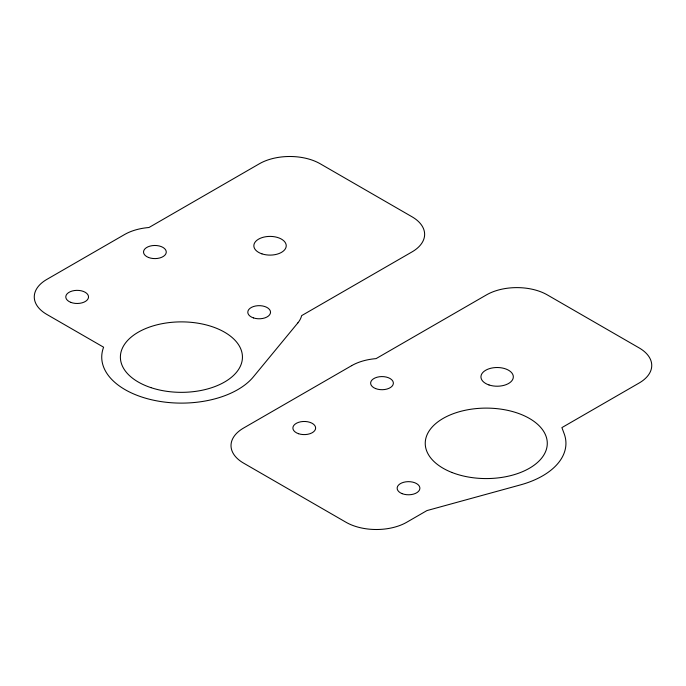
<?xml version="1.0" encoding="UTF-8"?>
<svg xmlns="http://www.w3.org/2000/svg" width="686" height="686" viewBox="0 0 686 686"><rect width="100%" height="100%" fill="white"/><g stroke="black" fill="none" stroke-linecap="round" stroke-linejoin="round"><path stroke-width="1.03" d="M297.878 322.866L253.366 376.88A79.679 46.005 0 0 1 155.55 400.624A79.679 46.005 0 0 1 103.603 347.202L46.828 314.428A42.884 24.765 0 0 1 46.828 279.408L124.578 234.526A42.884 24.765 0 0 1 148.982 227.512L259.385 163.765A42.995 24.825 0 0 1 320.19 163.765L412.037 216.793A42.995 24.825 0 0 1 412.037 251.899L301.634 315.637A42.884 24.765 0 0 1 297.878 322.866M351.678 365.638L243.607 428.03A42.995 24.825 0 0 0 243.607 463.136L345.958 522.235A42.995 24.825 0 0 0 406.764 522.235L426.941 510.581L520.494 484.882A79.679 46.005 0 0 0 564.158 433.681L561.903 427.61L639.138 383.02A42.995 24.825 0 0 0 639.138 347.905L547.291 294.886A42.995 24.825 0 0 0 486.485 294.886L376.082 358.624A42.884 24.765 0 0 0 351.678 365.638M452.048 472.517A61.028 35.235 0 0 0 547.128 445.857A61.028 35.235 0 0 0 459.594 411.651A61.028 35.235 0 0 0 452.048 472.517M150.903 387.624A61.028 35.235 0 0 0 242.441 357.106A61.028 35.235 0 0 0 150.903 326.596A61.028 35.235 0 0 0 150.903 387.624M402.142 493.663A11.379 6.568 0 0 0 419.866 488.689A11.379 6.568 0 0 0 403.54 482.318A11.379 6.568 0 0 0 402.142 493.663M298.573 433.724A11.379 6.568 0 0 0 315.637 428.03A11.379 6.568 0 0 0 298.573 422.344A11.379 6.568 0 0 0 298.573 433.724M375.619 388.585A11.379 6.568 0 0 0 393.344 383.62A11.379 6.568 0 0 0 377.026 377.24A11.379 6.568 0 0 0 375.619 388.585M253.468 317.91A11.379 6.568 0 0 0 270.533 312.224A11.379 6.568 0 0 0 253.468 306.539A11.379 6.568 0 0 0 253.468 317.91M70.778 302.355A11.379 6.568 0 0 0 88.503 297.381A11.379 6.568 0 0 0 72.184 291.01A11.379 6.568 0 0 0 70.778 302.355M148.519 257.473A11.379 6.568 0 0 0 166.244 252.499A11.379 6.568 0 0 0 149.925 246.128A11.379 6.568 0 0 0 148.519 257.473M261.932 253.854A16.198 9.355 0 0 0 286.234 245.751A16.198 9.355 0 0 0 261.932 237.656A16.198 9.355 0 0 0 261.932 253.854M489.032 384.966A16.198 9.355 0 0 0 513.334 376.871A16.198 9.355 0 0 0 489.032 368.768A16.198 9.355 0 0 0 489.032 384.966"/></g></svg>
